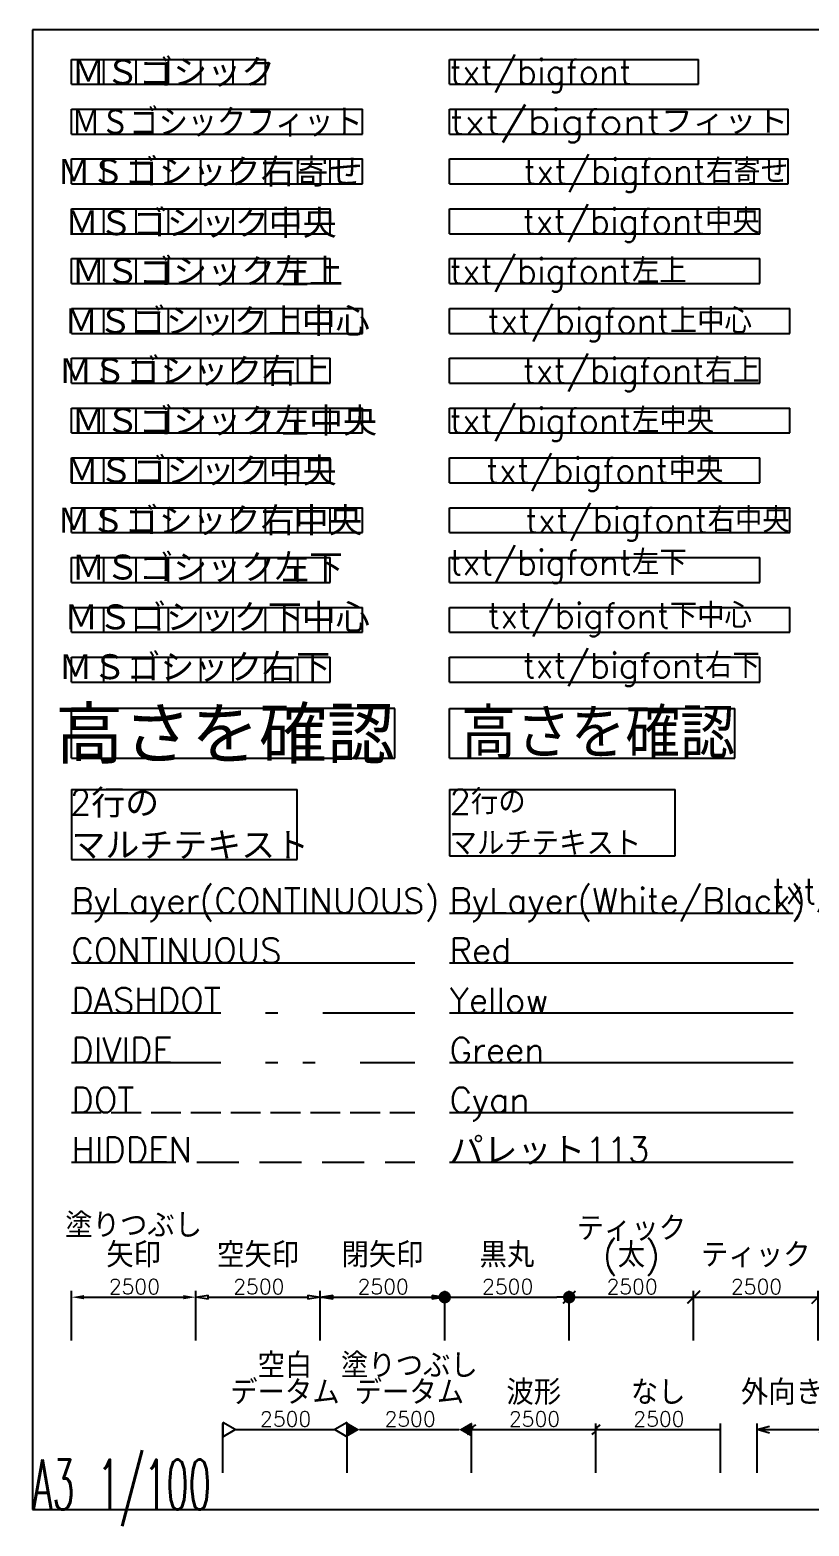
# Model space of a CAD drawing. Extents: x 0 to 42051, y -272 to 29762.
# Drawn here: x 0 to 15656, y -272 to 29762 of the extents above; entities that cross this region are included whole.
import ezdxf
from ezdxf.enums import TextEntityAlignment as Align

# ---------------------------------------------------------------- set-up
doc = ezdxf.new("R2010")
doc.units = 0
doc.header["$LTSCALE"] = 100
doc.header["$PDMODE"] = 3
doc.header["$PDSIZE"] = 300
for name, pattern in [('DASHDOT', [50.5, 30, -9, 2.5, -9]), ('DIVIDE', [58, 30, -9, 2.5, -5, 2.5, -9]), ('DOT', [8, 6, -2]), ('HIDDEN', [12.6, 8.4, -4.2])]:
    doc.linetypes.add(name, pattern=pattern)
doc.layers.get('0').update_dxf_attribs({"linetype": 'CONTINUOUS'})
doc.layers.get('DEFPOINTS').update_dxf_attribs({"linetype": 'CONTINUOUS'})
doc.layers.add('1', color=7, linetype='CONTINUOUS')
doc.styles.add('KANJI', font='TXT.shx', dxfattribs={"height": 500, "bigfont": 'BIGFONT.shx'})
doc.styles.add('KANJI2', font='txt.shx', dxfattribs={"height": 500})
doc.styles.add('KANJI3', font='TXT.shx', dxfattribs={"height": 500, "bigfont": 'BIGFONT.shx'})
doc.styles.get("Standard").update_dxf_attribs({"font": 'txt.shx', "height": 300})
doc.dimstyles.get("Standard").update_dxf_attribs({"dimtxt": 0.18, "dimasz": 0.18, "dimexe": 0.18, "dimexo": 0.0625, "dimgap": 0.09, "dimtad": 0, "dimtih": 1, "dimtoh": 1, "dimzin": 0, "dimcen": 0.09, "dimazin": 3, "dimtfac": 1, "dimtofl": 0, "dimtmove": 0, "dimatfit": 3})

# ---------------------------------------------------------------- blocks, each defined once
blk = doc.blocks.new('*U1')
at = {"layer": '1', "color": 7, "linetype": 'CONTINUOUS'}
for p, q in [((0, 29700), (0, 0)), ((42000, 29700), (0, 29700)), ((42000, 0), (42000, 29700)), ((0, 0), (42000, 0))]:
    blk.add_line(p, q, dxfattribs=at)
blk = doc.blocks.new('*U62')
at = {"layer": '1', "style": 'KANJI2'}
for s, p in [('2行の', (804, 14005)), ('マルチテキスト', (835, 13156))]:
    blk.add_text(s, height=500, dxfattribs=at).set_placement(p)
blk = doc.blocks.new('*U63')
at = {"layer": '1', "style": 'KANJI'}
for s, p in [('2行の', (8433, 14017)), ('マルチテキスト', (8433, 13184))]:
    blk.add_text(s, height=500, dxfattribs=at).set_placement(p)
blk = doc.blocks.new('*D10')
at = {"color": 0}
for p, q in [((835, 3454), (835, 4448)), ((1085, 4323), (3085, 4323)), ((3335, 3454), (3335, 4448))]:
    blk.add_line(p, q, dxfattribs=at)
for points in [[(1085, 4365), (1085, 4282), (835, 4323)], [(3085, 4365), (3085, 4282), (3335, 4323)]]:
    blk.add_solid(points, dxfattribs=at)
at = {"layer": 'DEFPOINTS', "color": 0}
for p in [(3335, 4323), (835, 3392), (3335, 3392)]:
    blk.add_point(p, dxfattribs=at)
at = {"layer": '1', "color": 0}
blk.add_text('2500', height=300, dxfattribs=at).set_placement((1585, 4386))
blk = doc.blocks.new('_CLOSEDBLANK')
at = {"color": 0, "linetype": 'BYBLOCK'}
for p, q in [((-1, 0.17), (0, 0)), ((-1, 0.17), (-1, -0.17)), ((0, 0), (-1, -0.17))]:
    blk.add_line(p, q, dxfattribs=at)
blk = doc.blocks.new('*D12')
at = {"color": 0}
for p, q in [((3335, 3454), (3335, 4448)), ((3585, 4323), (5585, 4323)), ((5835, 3454), (5835, 4448))]:
    blk.add_line(p, q, dxfattribs=at)
at = {"layer": 'DEFPOINTS', "color": 0}
for p in [(5835, 4323), (3335, 3392), (5835, 3392)]:
    blk.add_point(p, dxfattribs=at)
at = {"color": 0, "xscale": 250, "yscale": 250, "zscale": 250, "rotation": 180}
blk.add_blockref('_CLOSEDBLANK', (3335, 4323), dxfattribs=at)
at = {"color": 0, "xscale": 250, "yscale": 250, "zscale": 250}
blk.add_blockref('_CLOSEDBLANK', (5835, 4323), dxfattribs=at)
at = {"layer": '1', "color": 0}
blk.add_text('2500', height=300, dxfattribs=at).set_placement((4085, 4386))
blk = doc.blocks.new('_CLOSED')
at = {"color": 0, "linetype": 'BYBLOCK'}
for p, q in [((-1, 0.17), (0, 0)), ((-1, 0.17), (-1, -0.17)), ((0, 0), (-1, -0.17)), ((0, 0), (-1, 0))]:
    blk.add_line(p, q, dxfattribs=at)
blk = doc.blocks.new('*D14')
at = {"color": 0}
for p, q in [((5835, 3454), (5835, 4448)), ((6085, 4323), (8085, 4323)), ((8335, 3454), (8335, 4448))]:
    blk.add_line(p, q, dxfattribs=at)
at = {"layer": 'DEFPOINTS', "color": 0}
for p in [(8335, 4323), (5835, 3392), (8335, 3392)]:
    blk.add_point(p, dxfattribs=at)
at = {"color": 0, "xscale": 250, "yscale": 250, "zscale": 250, "rotation": 180}
blk.add_blockref('_CLOSED', (5835, 4323), dxfattribs=at)
at = {"color": 0, "xscale": 250, "yscale": 250, "zscale": 250}
blk.add_blockref('_CLOSED', (8335, 4323), dxfattribs=at)
at = {"layer": '1', "color": 0}
blk.add_text('2500', height=300, dxfattribs=at).set_placement((6585, 4386))
blk = doc.blocks.new('_DOT')
at = {"color": 0, "linetype": 'BYBLOCK'}
blk.add_line((-0.5, 0), (-1, 0), dxfattribs=at)
at = {"color": 0, "linetype": 'BYBLOCK', "const_width": 0.5}
blk.add_lwpolyline([(-0.25, 0, 1), (0.25, 0, 1)], format="xyb", close=True, dxfattribs=at)
blk = doc.blocks.new('*D15')
at = {"color": 0}
for p, q in [((8335, 3454), (8335, 4448)), ((8585, 4323), (10585, 4323)), ((10835, 3454), (10835, 4448))]:
    blk.add_line(p, q, dxfattribs=at)
at = {"layer": 'DEFPOINTS', "color": 0}
for p in [(10835, 4323), (8335, 3392), (10835, 3392)]:
    blk.add_point(p, dxfattribs=at)
at = {"color": 0, "xscale": 250, "yscale": 250, "zscale": 250, "rotation": 180}
blk.add_blockref('_DOT', (8335, 4323), dxfattribs=at)
at = {"color": 0, "xscale": 250, "yscale": 250, "zscale": 250}
blk.add_blockref('_DOT', (10835, 4323), dxfattribs=at)
at = {"layer": '1', "color": 0}
blk.add_text('2500', height=300, dxfattribs=at).set_placement((9085, 4386))
blk = doc.blocks.new('_ARCHTICK')
at = {"color": 0, "linetype": 'BYBLOCK', "const_width": 0.15}
blk.add_lwpolyline([(-0.5, -0.5), (0.5, 0.5)], dxfattribs=at)
blk = doc.blocks.new('*D17')
at = {"color": 0}
for p, q in [((10835, 3454), (10835, 4448)), ((10835, 4323), (13335, 4323)), ((13335, 3454), (13335, 4448))]:
    blk.add_line(p, q, dxfattribs=at)
at = {"layer": 'DEFPOINTS', "color": 0}
for p in [(13335, 4323), (10835, 3392), (13335, 3392)]:
    blk.add_point(p, dxfattribs=at)
at = {"color": 0, "xscale": 250, "yscale": 250, "zscale": 250, "rotation": 180}
blk.add_blockref('_ARCHTICK', (10835, 4323), dxfattribs=at)
at = {"color": 0, "xscale": 250, "yscale": 250, "zscale": 250}
blk.add_blockref('_ARCHTICK', (13335, 4323), dxfattribs=at)
at = {"layer": '1', "color": 0}
blk.add_text('2500', height=300, dxfattribs=at).set_placement((11585, 4386))
blk = doc.blocks.new('_OBLIQUE')
at = {"color": 0, "linetype": 'BYBLOCK'}
blk.add_line((-0.5, -0.5), (0.5, 0.5), dxfattribs=at)
blk = doc.blocks.new('*D19')
at = {"color": 0}
for p, q in [((13335, 3454), (13335, 4448)), ((13335, 4323), (15835, 4323)), ((15835, 3454), (15835, 4448))]:
    blk.add_line(p, q, dxfattribs=at)
at = {"layer": 'DEFPOINTS', "color": 0}
for p in [(15835, 4323), (13335, 3392), (15835, 3392)]:
    blk.add_point(p, dxfattribs=at)
at = {"color": 0, "xscale": 250, "yscale": 250, "zscale": 250, "rotation": 180}
blk.add_blockref('_OBLIQUE', (13335, 4323), dxfattribs=at)
at = {"color": 0, "xscale": 250, "yscale": 250, "zscale": 250}
blk.add_blockref('_OBLIQUE', (15835, 4323), dxfattribs=at)
at = {"layer": '1', "color": 0}
blk.add_text('2500', height=300, dxfattribs=at).set_placement((14085, 4386))
blk = doc.blocks.new('_DATUMBLANK')
at = {"color": 0, "linetype": 'BYBLOCK'}
for p, q in [((0, 0.58), (-1, 0)), ((-1, 0), (0, -0.58)), ((0, -0.58), (0, 0.58))]:
    blk.add_line(p, q, dxfattribs=at)
blk = doc.blocks.new('*D41')
at = {"color": 0}
for p, q in [((3874, 795), (3874, 1789)), ((4124, 1664), (6124, 1664)), ((6374, 795), (6374, 1789))]:
    blk.add_line(p, q, dxfattribs=at)
at = {"layer": 'DEFPOINTS', "color": 0}
for p in [(6374, 1664), (3874, 732), (6374, 732)]:
    blk.add_point(p, dxfattribs=at)
at = {"color": 0, "xscale": 250, "yscale": 250, "zscale": 250, "rotation": 180}
blk.add_blockref('_DATUMBLANK', (3874, 1664), dxfattribs=at)
at = {"color": 0, "xscale": 250, "yscale": 250, "zscale": 250}
blk.add_blockref('_DATUMBLANK', (6374, 1664), dxfattribs=at)
at = {"layer": '1', "color": 0}
blk.add_text('2500', height=300, dxfattribs=at).set_placement((4624, 1726))
blk = doc.blocks.new('_DATUMFILLED')
at = {"color": 0, "linetype": 'BYBLOCK'}
blk.add_solid([(0, 0.58), (-1, 0), (0, -0.58)], dxfattribs=at)
blk = doc.blocks.new('*D43')
at = {"color": 0}
for p, q in [((6374, 795), (6374, 1789)), ((6624, 1664), (8624, 1664)), ((8874, 795), (8874, 1789))]:
    blk.add_line(p, q, dxfattribs=at)
at = {"layer": 'DEFPOINTS', "color": 0}
for p in [(8874, 1664), (6374, 732), (8874, 732)]:
    blk.add_point(p, dxfattribs=at)
at = {"color": 0, "xscale": 250, "yscale": 250, "zscale": 250, "rotation": 180}
blk.add_blockref('_DATUMFILLED', (6374, 1664), dxfattribs=at)
at = {"color": 0, "xscale": 250, "yscale": 250, "zscale": 250}
blk.add_blockref('_DATUMFILLED', (8874, 1664), dxfattribs=at)
at = {"layer": '1', "color": 0}
blk.add_text('2500', height=300, dxfattribs=at).set_placement((7124, 1726))
blk = doc.blocks.new('_INTEGRAL')
at = {"color": 0, "linetype": 'BYBLOCK'}
for centre, start, end in [((0.44, -0.09), 102, 168), ((-0.44, 0.09), 282, 348)]:
    blk.add_arc(centre, 0.454, start, end, dxfattribs=at)
blk = doc.blocks.new('*D45')
at = {"color": 0}
for p, q in [((8874, 795), (8874, 1789)), ((8874, 1664), (11374, 1664)), ((11374, 795), (11374, 1789))]:
    blk.add_line(p, q, dxfattribs=at)
at = {"layer": 'DEFPOINTS', "color": 0}
for p in [(11374, 1664), (8874, 732), (11374, 732)]:
    blk.add_point(p, dxfattribs=at)
at = {"color": 0, "xscale": 250, "yscale": 250, "zscale": 250, "rotation": 180}
blk.add_blockref('_INTEGRAL', (8874, 1664), dxfattribs=at)
at = {"color": 0, "xscale": 250, "yscale": 250, "zscale": 250}
blk.add_blockref('_INTEGRAL', (11374, 1664), dxfattribs=at)
at = {"layer": '1', "color": 0}
blk.add_text('2500', height=300, dxfattribs=at).set_placement((9624, 1726))
blk = doc.blocks.new('*D47')
at = {"color": 0}
for p, q in [((11374, 795), (11374, 1789)), ((11374, 1664), (13874, 1664)), ((13874, 795), (13874, 1789))]:
    blk.add_line(p, q, dxfattribs=at)
at = {"layer": 'DEFPOINTS', "color": 0}
for p in [(13874, 1664), (11374, 732), (13874, 732)]:
    blk.add_point(p, dxfattribs=at)
at = {"layer": '1', "color": 0}
blk.add_text('2500', height=300, dxfattribs=at).set_placement((12124, 1726))
blk = doc.blocks.new('_NONE')
blk = doc.blocks.new('_OPEN30')
at = {"color": 0, "linetype": 'BYBLOCK'}
for p, q in [((-1, 0.27), (0, 0)), ((0, 0), (-1, -0.27)), ((0, 0), (-1, 0))]:
    blk.add_line(p, q, dxfattribs=at)
blk = doc.blocks.new('*D49')
at = {"color": 0}
for p, q in [((14609, 795), (14609, 1789)), ((14859, 1664), (15859, 1664)), ((16109, 795), (16109, 1789)), ((16109, 1664), (17384, 1664))]:
    blk.add_line(p, q, dxfattribs=at)
at = {"layer": 'DEFPOINTS', "color": 0}
for p in [(16109, 1664), (14609, 732), (16109, 732)]:
    blk.add_point(p, dxfattribs=at)
at = {"color": 0, "xscale": 250, "yscale": 250, "zscale": 250, "rotation": 180}
blk.add_blockref('_OPEN30', (14609, 1664), dxfattribs=at)
at = {"color": 0, "xscale": 250, "yscale": 250, "zscale": 250}
blk.add_blockref('_OPEN30', (16109, 1664), dxfattribs=at)
at = {"layer": '1', "color": 0}
blk.add_text('1500', height=300, dxfattribs=at).set_placement((16421, 1726))
blk = doc.blocks.new('*D57')
at = {"layer": '1', "color": 0}
for p, q in [((24978, 1662), (24978, 2917)), ((24000, 1657), (24978, 1662)), ((24000, 704), (24000, 1657))]:
    blk.add_line(p, q, dxfattribs=at)
at = {"layer": 'DEFPOINTS', "color": 0}
for p in [(24978, 1667), (24000, 703), (0, 0)]:
    blk.add_point(p, dxfattribs=at)
at = {"layer": '1', "color": 0}
blk.add_text('24000', height=300, rotation=90, dxfattribs=at).set_placement((24978, 1667))
blk = doc.blocks.new('*D59')
at = {"layer": '1', "color": 0}
for p, q in [((22510, 700), (22515, 1660)), ((22515, 1660), (23220, 1660)), ((21763, 700), (22510, 700))]:
    blk.add_line(p, q, dxfattribs=at)
at = {"layer": 'DEFPOINTS', "color": 0}
for p in [(22520, 1660), (21762, 700), (0, 0)]:
    blk.add_point(p, dxfattribs=at)
at = {"layer": '1', "color": 0}
blk.add_text('700', height=300, dxfattribs=at).set_placement((22520, 1661))

msp = doc.modelspace()

# ---------------------------------------------------------------- linework, layer by layer
msp.add_line((8432.911, 13184.111), (12965.816, 13184.111))
at = {"layer": '1'}
for p, q in [((834.832, 29170.881), (4733.309, 29170.881)), ((834.832, 28670.881), (834.832, 29170.881)), ((1484.578, 28670.881), (1484.578, 29170.881)), ((2134.325, 28670.881), (2134.325, 29170.881)), ((2784.071, 28670.881), (2784.071, 29170.881)), ((3433.818, 28670.881), (3433.818, 29170.881)), ((4083.565, 28670.881), (4083.565, 29170.881)), ((4733.309, 28670.881), (4733.309, 29170.881)), ((8432.911, 29170.881), (13432.911, 29170.881)), ((8432.911, 28670.881), (8432.911, 29170.881)), ((13432.911, 28670.881), (13432.911, 29170.881)), ((834.832, 28670.881), (4733.309, 28670.881)), ((4733.309, 28670.881), (4733.309, 28670.881)), ((8432.911, 28670.881), (13432.911, 28670.881)), ((834.832, 28170.881), (6682.541, 28170.881)), ((834.832, 27670.881), (834.832, 28170.881)), ((6682.541, 27670.881), (6682.541, 28170.881)), ((8432.911, 28170.881), (15232.911, 28170.881)), ((8432.911, 27670.881), (8432.911, 28170.881)), ((15232.911, 27670.881), (15232.911, 28170.881)), ((834.832, 27670.881), (6682.541, 27670.881)), ((6682.541, 27670.881), (6682.541, 27670.881)), ((8432.911, 27670.881), (15232.911, 27670.881)), ((834.832, 27170.881), (6682.541, 27170.881)), ((834.832, 26670.881), (834.832, 27170.881)), ((1484.578, 26670.881), (1484.578, 27170.881)), ((2134.325, 26670.881), (2134.325, 27170.881)), ((2784.071, 26670.881), (2784.071, 27170.881)), ((3433.818, 26670.881), (3433.818, 27170.881)), ((4083.565, 26670.881), (4083.565, 27170.881)), ((4733.309, 26670.881), (4733.309, 27170.881)), ((5383.053, 26670.881), (5383.053, 27170.881)), ((6032.797, 26670.881), (6032.797, 27170.881)), ((6682.541, 26670.881), (6682.541, 27170.881)), ((8432.911, 27170.881), (15232.911, 27170.881)), ((8432.911, 26670.881), (8432.911, 27170.881)), ((15232.911, 26670.881), (15232.911, 27170.881)), ((834.832, 26670.881), (6682.541, 26670.881)), ((4733.309, 26670.881), (4733.309, 26670.881)), ((5383.053, 26670.881), (5383.053, 26670.881)), ((6032.797, 26670.881), (6032.797, 26670.881)), ((6682.541, 26670.881), (6682.541, 26670.881)), ((8432.911, 26670.881), (15232.911, 26670.881)), ((834.832, 26170.881), (6032.797, 26170.881)), ((834.832, 25670.881), (834.832, 26170.881)), ((1484.578, 25670.881), (1484.578, 26170.881)), ((2134.325, 25670.881), (2134.325, 26170.881)), ((2784.071, 25670.881), (2784.071, 26170.881)), ((3433.818, 25670.881), (3433.818, 26170.881)), ((4083.565, 25670.881), (4083.565, 26170.881)), ((4733.309, 25670.881), (4733.309, 26170.881)), ((5383.053, 25670.881), (5383.053, 26170.881)), ((6032.797, 25670.881), (6032.797, 26170.881)), ((8432.911, 26170.881), (14666.244, 26170.881)), ((8432.911, 25670.881), (8432.911, 26170.881)), ((14666.244, 25670.881), (14666.244, 26170.881)), ((834.832, 25670.881), (6032.797, 25670.881)), ((4733.309, 25670.881), (4733.309, 25670.881)), ((5383.053, 25670.881), (5383.053, 25670.881)), ((6032.797, 25670.881), (6032.797, 25670.881)), ((8432.911, 25670.881), (14666.244, 25670.881)), ((834.832, 25170.881), (6032.797, 25170.881)), ((834.832, 24670.881), (834.832, 25170.881)), ((1484.578, 24670.881), (1484.578, 25170.881)), ((2134.325, 24670.881), (2134.325, 25170.881)), ((2784.071, 24670.881), (2784.071, 25170.881)), ((3433.818, 24670.881), (3433.818, 25170.881)), ((4083.565, 24670.881), (4083.565, 25170.881)), ((4733.309, 24670.881), (4733.309, 25170.881)), ((5383.053, 24670.881), (5383.053, 25170.881)), ((6032.797, 24670.881), (6032.797, 25170.881)), ((8432.911, 25170.881), (14666.244, 25170.881)), ((8432.911, 24670.881), (8432.911, 25170.881)), ((14666.244, 24670.881), (14666.244, 25170.881)), ((834.832, 24670.881), (6032.797, 24670.881)), ((4733.309, 24670.881), (4733.309, 24670.881)), ((5383.053, 24670.881), (5383.053, 24670.881)), ((6032.797, 24670.881), (6032.797, 24670.881)), ((8432.911, 24670.881), (14666.244, 24670.881)), ((834.832, 24170.881), (6682.541, 24170.881)), ((834.832, 23670.881), (834.832, 24170.881)), ((1484.578, 23670.881), (1484.578, 24170.881)), ((2134.325, 23670.881), (2134.325, 24170.881)), ((2784.071, 23670.881), (2784.071, 24170.881)), ((3433.818, 23670.881), (3433.818, 24170.881)), ((4083.565, 23670.881), (4083.565, 24170.881)), ((4733.309, 23670.881), (4733.309, 24170.881)), ((5383.053, 23670.881), (5383.053, 24170.881)), ((6032.797, 23670.881), (6032.797, 24170.881)), ((6682.541, 23670.881), (6682.541, 24170.881)), ((8432.911, 24170.881), (15266.244, 24170.881)), ((8432.911, 23670.881), (8432.911, 24170.881)), ((15266.244, 23670.881), (15266.244, 24170.881)), ((834.832, 23670.881), (6682.541, 23670.881)), ((4733.309, 23670.881), (4733.309, 23670.881)), ((5383.053, 23670.881), (5383.053, 23670.881)), ((6032.797, 23670.881), (6032.797, 23670.881)), ((6682.541, 23670.881), (6682.541, 23670.881)), ((8432.911, 23670.881), (15266.244, 23670.881)), ((834.832, 23170.881), (6032.797, 23170.881)), ((834.832, 22670.881), (834.832, 23170.881)), ((1484.578, 22670.881), (1484.578, 23170.881)), ((2134.325, 22670.881), (2134.325, 23170.881)), ((2784.071, 22670.881), (2784.071, 23170.881)), ((3433.818, 22670.881), (3433.818, 23170.881)), ((4083.565, 22670.881), (4083.565, 23170.881)), ((4733.309, 22670.881), (4733.309, 23170.881)), ((5383.053, 22670.881), (5383.053, 23170.881)), ((6032.797, 22670.881), (6032.797, 23170.881)), ((8432.911, 23170.881), (14666.244, 23170.881)), ((8432.911, 22670.881), (8432.911, 23170.881)), ((14666.244, 22670.881), (14666.244, 23170.881)), ((834.832, 22670.881), (6032.797, 22670.881)), ((4733.309, 22670.881), (4733.309, 22670.881)), ((5383.053, 22670.881), (5383.053, 22670.881)), ((6032.797, 22670.881), (6032.797, 22670.881)), ((8432.911, 22670.881), (14666.244, 22670.881)), ((834.832, 22170.881), (6682.541, 22170.881)), ((834.832, 21670.881), (834.832, 22170.881)), ((1484.578, 21670.881), (1484.578, 22170.881)), ((2134.325, 21670.881), (2134.325, 22170.881)), ((2784.071, 21670.881), (2784.071, 22170.881)), ((3433.818, 21670.881), (3433.818, 22170.881)), ((4083.565, 21670.881), (4083.565, 22170.881)), ((4733.309, 21670.881), (4733.309, 22170.881)), ((5383.053, 21670.881), (5383.053, 22170.881)), ((6032.797, 21670.881), (6032.797, 22170.881)), ((6682.541, 21670.881), (6682.541, 22170.881)), ((8432.911, 22170.881), (15266.244, 22170.881)), ((8432.911, 21670.881), (8432.911, 22170.881)), ((15266.244, 21670.881), (15266.244, 22170.881)), ((834.832, 21670.881), (6682.541, 21670.881)), ((4733.309, 21670.881), (4733.309, 21670.881)), ((5383.053, 21670.881), (5383.053, 21670.881)), ((6032.797, 21670.881), (6032.797, 21670.881)), ((6682.541, 21670.881), (6682.541, 21670.881)), ((8432.911, 21670.881), (15266.244, 21670.881)), ((834.832, 21170.881), (6032.797, 21170.881)), ((834.832, 20670.881), (834.832, 21170.881)), ((1484.578, 20670.881), (1484.578, 21170.881)), ((2134.325, 20670.881), (2134.325, 21170.881)), ((2784.071, 20670.881), (2784.071, 21170.881)), ((3433.818, 20670.881), (3433.818, 21170.881)), ((4083.565, 20670.881), (4083.565, 21170.881)), ((4733.309, 20670.881), (4733.309, 21170.881)), ((5383.053, 20670.881), (5383.053, 21170.881)), ((6032.797, 20670.881), (6032.797, 21170.881)), ((8432.911, 21170.881), (14666.244, 21170.881)), ((8432.911, 20670.881), (8432.911, 21170.881)), ((14666.244, 20670.881), (14666.244, 21170.881)), ((834.832, 20670.881), (6032.797, 20670.881)), ((4733.309, 20670.881), (4733.309, 20670.881)), ((5383.053, 20670.881), (5383.053, 20670.881)), ((6032.797, 20670.881), (6032.797, 20670.881)), ((8432.911, 20670.881), (14666.244, 20670.881)), ((834.832, 20170.881), (6682.541, 20170.881)), ((834.832, 19670.881), (834.832, 20170.881)), ((1484.578, 19670.881), (1484.578, 20170.881)), ((2134.325, 19670.881), (2134.325, 20170.881)), ((2784.071, 19670.881), (2784.071, 20170.881)), ((3433.818, 19670.881), (3433.818, 20170.881)), ((4083.565, 19670.881), (4083.565, 20170.881)), ((4733.309, 19670.881), (4733.309, 20170.881)), ((5383.053, 19670.881), (5383.053, 20170.881)), ((6032.797, 19670.881), (6032.797, 20170.881)), ((6682.541, 19670.881), (6682.541, 20170.881)), ((8432.911, 20170.881), (15266.244, 20170.881)), ((8432.911, 19670.881), (8432.911, 20170.881)), ((15266.244, 19670.881), (15266.244, 20170.881)), ((834.832, 19670.881), (6682.541, 19670.881)), ((4733.309, 19670.881), (4733.309, 19670.881)), ((5383.053, 19670.881), (5383.053, 19670.881)), ((6032.797, 19670.881), (6032.797, 19670.881)), ((6682.541, 19670.881), (6682.541, 19670.881)), ((8432.911, 19670.881), (15266.244, 19670.881)), ((834.832, 19170.881), (6032.797, 19170.881)), ((834.832, 18670.881), (834.832, 19170.881)), ((1484.578, 18670.881), (1484.578, 19170.881)), ((2134.325, 18670.881), (2134.325, 19170.881)), ((2784.071, 18670.881), (2784.071, 19170.881)), ((3433.818, 18670.881), (3433.818, 19170.881)), ((4083.565, 18670.881), (4083.565, 19170.881)), ((4733.309, 18670.881), (4733.309, 19170.881)), ((5383.053, 18670.881), (5383.053, 19170.881)), ((6032.797, 18670.881), (6032.797, 19170.881)), ((8432.911, 19170.881), (14666.244, 19170.881)), ((8432.911, 18670.881), (8432.911, 19170.881)), ((14666.244, 18670.881), (14666.244, 19170.881)), ((834.832, 18670.881), (6032.797, 18670.881)), ((4733.309, 18670.881), (4733.309, 18670.881)), ((5383.053, 18670.881), (5383.053, 18670.881)), ((6032.797, 18670.881), (6032.797, 18670.881)), ((8432.911, 18670.881), (14666.244, 18670.881)), ((834.832, 18170.881), (6682.541, 18170.881)), ((834.832, 17670.881), (834.832, 18170.881)), ((1484.578, 17670.881), (1484.578, 18170.881)), ((2134.325, 17670.881), (2134.325, 18170.881)), ((2784.071, 17670.881), (2784.071, 18170.881)), ((3433.818, 17670.881), (3433.818, 18170.881)), ((4083.565, 17670.881), (4083.565, 18170.881)), ((4733.309, 17670.881), (4733.309, 18170.881)), ((5383.053, 17670.881), (5383.053, 18170.881)), ((6032.797, 17670.881), (6032.797, 18170.881)), ((6682.541, 17670.881), (6682.541, 18170.881)), ((8432.911, 18170.881), (15266.244, 18170.881)), ((8432.911, 17670.881), (8432.911, 18170.881)), ((15266.244, 17670.881), (15266.244, 18170.881)), ((834.832, 17670.881), (6682.541, 17670.881)), ((4733.309, 17670.881), (4733.309, 17670.881)), ((5383.053, 17670.881), (5383.053, 17670.881)), ((6032.797, 17670.881), (6032.797, 17670.881)), ((6682.541, 17670.881), (6682.541, 17670.881)), ((8432.911, 17670.881), (15266.244, 17670.881)), ((834.832, 17170.881), (6032.797, 17170.881)), ((834.832, 16670.881), (834.832, 17170.881)), ((1484.578, 16670.881), (1484.578, 17170.881)), ((2134.325, 16670.881), (2134.325, 17170.881)), ((2784.071, 16670.881), (2784.071, 17170.881)), ((3433.818, 16670.881), (3433.818, 17170.881)), ((4083.565, 16670.881), (4083.565, 17170.881)), ((4733.309, 16670.881), (4733.309, 17170.881)), ((5383.053, 16670.881), (5383.053, 17170.881)), ((6032.797, 16670.881), (6032.797, 17170.881)), ((8432.911, 17170.881), (14666.244, 17170.881)), ((8432.911, 16670.881), (8432.911, 17170.881)), ((14666.244, 16670.881), (14666.244, 17170.881)), ((834.832, 16670.881), (6032.797, 16670.881)), ((4733.309, 16670.881), (4733.309, 16670.881)), ((5383.053, 16670.881), (5383.053, 16670.881)), ((6032.797, 16670.881), (6032.797, 16670.881)), ((8432.911, 16670.881), (14666.244, 16670.881)), ((7332.294, 16140.896), (834.832, 16140.896)), ((834.832, 15140.896), (834.832, 16140.896)), ((7332.294, 15140.896), (7332.294, 16140.896)), ((8432.911, 16140.896), (14166.244, 16140.896)), ((8432.911, 15140.896), (8432.911, 16140.896)), ((14166.244, 15140.896), (14166.244, 16140.896)), ((834.832, 15140.896), (7332.294, 15140.896)), ((8432.911, 15140.896), (14166.244, 15140.896)), ((834.832, 14517.445), (5367.737, 14517.445)), ((834.832, 14517.445), (834.832, 13110.507)), ((5367.737, 13110.507), (5367.737, 14517.445)), ((8432.911, 14517.445), (12965.816, 14517.445)), ((8432.911, 14517.445), (8432.911, 13184.111)), ((12965.816, 13184.111), (12965.816, 14517.445)), ((834.832, 13110.507), (5367.737, 13110.507)), ((834.832, 12032.869), (7734.45, 12032.869)), ((8432.911, 12032.869), (15332.529, 12032.869))]:
    msp.add_line(p, q, dxfattribs=at)
at = {"layer": '1', "linetype": 'CONTINUOUS'}
msp.add_line((834.832, 11032.869), (7734.45, 11032.869), dxfattribs=at)
at = {"layer": '1', "color": 1}
msp.add_line((8432.911, 11032.869), (15332.529, 11032.869), dxfattribs=at)
at = {"layer": '1', "linetype": 'DASHDOT'}
msp.add_line((834.832, 10032.869), (7734.45, 10032.869), dxfattribs=at)
at = {"layer": '1', "color": 2}
msp.add_line((8432.911, 10032.869), (15332.529, 10032.869), dxfattribs=at)
at = {"layer": '1', "linetype": 'DIVIDE'}
msp.add_line((834.832, 9032.869), (7734.45, 9032.869), dxfattribs=at)
at = {"layer": '1', "color": 3}
msp.add_line((8432.911, 9032.869), (15332.529, 9032.869), dxfattribs=at)
at = {"layer": '1', "linetype": 'DOT'}
msp.add_line((834.832, 8032.869), (7734.45, 8032.869), dxfattribs=at)
at = {"layer": '1', "color": 4}
msp.add_line((8432.911, 8032.869), (15332.529, 8032.869), dxfattribs=at)
at = {"layer": '1', "linetype": 'HIDDEN'}
msp.add_line((834.832, 7032.869), (7734.45, 7032.869), dxfattribs=at)
at = {"layer": '1', "color": 113}
msp.add_line((8432.911, 7032.869), (15332.529, 7032.869), dxfattribs=at)

# ---------------------------------------------------------------- block references
at = {"layer": '1', "color": 7, "linetype": 'CONTINUOUS'}
msp.add_blockref('*U1', (51.46, 61.755), dxfattribs=at)
at = {"layer": '1'}
for name in ['*U62', '*U63']:
    msp.add_blockref(name, (0, 0), dxfattribs=at)

# ---------------------------------------------------------------- texts
at = {"style": 'KANJI'}
for s, p in [('塗りつぶし', (2084.832, 5515.901)), ('ティック', (12084.832, 5452.894)), ('矢印', (2084.832, 4919.628)), ('空矢印', (4584.832, 4919.628)), ('閉矢印', (7084.832, 4919.628)), ('黒丸', (9584.832, 4919.628)), ('(太)', (12084.832, 4919.628)), ('ティック', (14584.832, 4919.628)), ('空白', (5124.072, 2702.193)), ('塗りつぶし', (7624.072, 2702.193)), ('データム', (5124.072, 2161.685)), ('データム', (7624.072, 2161.685)), ('波形', (10124.072, 2161.685)), ('外向きの矢印', (15936.089, 2161.685)), ('なし', (12624.072, 2161.685))]:
    msp.add_text(s, height=500, dxfattribs=at).set_placement(p, align=Align.CENTER)
at = {"layer": '1'}
for s, style, p in [('ＭＳゴシック', 'KANJI2', (834.832, 28670.881)), ('txt/bigfont', 'KANJI', (8432.911, 28670.881)), ('ByLayer(CONTINUOUS)', 'KANJI2', (834.832, 12032.869)), ('ByLayer(White/Black)', 'KANJI2', (8432.911, 12032.869)), ('CONTINUOUS', 'KANJI2', (834.832, 11032.869)), ('DASHDOT', 'KANJI2', (834.832, 10032.869)), ('DIVIDE', 'KANJI2', (834.832, 9032.869)), ('DOT', 'KANJI2', (834.832, 8032.869)), ('HIDDEN', 'KANJI2', (834.832, 7032.869))]:
    msp.add_text(s, height=500, dxfattribs=dict(at, style=style)).set_placement(p)
for s, style, width, p, p2 in [('ＭＳゴシックフィット', 'KANJI2', 0.9, (834.832, 27670.881), (6682.547, 27670.881)), ('txt/bigfontフィット', 'KANJI', 0.927273, (8432.911, 27670.881), (15232.911, 27670.881))]:
    msp.add_text(s, height=500, dxfattribs=dict(at, style=style, width=width)).set_placement(p, p2, align=Align.FIT)
for s, height, style, p in [('ＭＳゴシック右寄せ', 500, 'KANJI2', (6682.547, 26670.881)), ('txt/bigfont右寄せ', 500, 'KANJI', (15232.911, 26670.881)), ('txt/bigfont中央', 500, 'KANJI', (14666.244, 25670.881)), ('高さを確認', 1000, 'KANJI2', (7332.294, 15140.896)), ('高さを確認', 1000, 'KANJI', (14166.244, 15140.896))]:
    msp.add_text(s, height=height, dxfattribs=dict(at, style=style)).set_placement(p, align=Align.RIGHT)
at = {"layer": '1', "style": 'KANJI2'}
msp.add_text('ＭＳゴシック中央', height=500, dxfattribs=at).set_placement((3433.816, 25905.652), align=Align.MIDDLE)
at = {"layer": '1'}
for s, style, p in [('ＭＳゴシック左上', 'KANJI2', (834.832, 25170.881)), ('txt/bigfont左上', 'KANJI', (8432.911, 25170.881))]:
    msp.add_text(s, height=500, dxfattribs=dict(at, style=style)).set_placement(p, align=Align.TOP_LEFT)
for s, style, p in [('ＭＳゴシック上中心', 'KANJI2', (3758.69, 24170.881)), ('txt/bigfont上中心', 'KANJI', (11849.577, 24170.881))]:
    msp.add_text(s, height=500, dxfattribs=dict(at, style=style)).set_placement(p, align=Align.TOP_CENTER)
for s, style, p in [('ＭＳゴシック右上', 'KANJI2', (6032.801, 23170.881)), ('txt/bigfont右上', 'KANJI', (14666.244, 23170.881))]:
    msp.add_text(s, height=500, dxfattribs=dict(at, style=style)).set_placement(p, align=Align.TOP_RIGHT)
for s, style, p in [('ＭＳゴシック左中央', 'KANJI2', (834.832, 21920.881)), ('txt/bigfont左中央', 'KANJI', (8432.911, 21920.881))]:
    msp.add_text(s, height=500, dxfattribs=dict(at, style=style)).set_placement(p, align=Align.MIDDLE_LEFT)
for s, style, p in [('ＭＳゴシック中央', 'KANJI2', (3433.816, 20920.881)), ('txt/bigfont中央', 'KANJI', (11549.577, 20920.881))]:
    msp.add_text(s, height=500, dxfattribs=dict(at, style=style)).set_placement(p, align=Align.MIDDLE_CENTER)
for s, style, p in [('ＭＳゴシック右中央', 'KANJI2', (6682.547, 19920.881)), ('txt/bigfont右中央', 'KANJI', (15266.244, 19920.881))]:
    msp.add_text(s, height=500, dxfattribs=dict(at, style=style)).set_placement(p, align=Align.MIDDLE_RIGHT)
for s, style, p in [('ＭＳゴシック左下', 'KANJI2', (834.832, 18579.51)), ('txt/bigfont左下', 'KANJI', (8432.911, 18670.881))]:
    msp.add_text(s, height=500, dxfattribs=dict(at, style=style)).set_placement(p, align=Align.BOTTOM_LEFT)
for s, style, p in [('txt/bigfont下中心', 'KANJI', (11849.577, 17604.214)), ('ＭＳゴシック下中心', 'KANJI2', (3758.69, 17579.51))]:
    msp.add_text(s, height=500, dxfattribs=dict(at, style=style)).set_placement(p, align=Align.BOTTOM_CENTER)
for s, style, p in [('ＭＳゴシック右下', 'KANJI2', (6032.801, 16579.51)), ('txt/bigfont右下', 'KANJI', (14666.244, 16604.214)), ('txt/bigfont右下', 'KANJI3', (19683.309, 12068.772))]:
    msp.add_text(s, height=500, dxfattribs=dict(at, style=style)).set_placement(p, align=Align.BOTTOM_RIGHT)
at = {"layer": '1', "color": 1, "style": 'KANJI2'}
msp.add_text('Red', height=500, dxfattribs=at).set_placement((8432.911, 11032.869))
at = {"layer": '1', "color": 2, "style": 'KANJI2'}
msp.add_text('Yellow', height=500, dxfattribs=at).set_placement((8432.911, 10032.869))
at = {"layer": '1', "color": 3, "style": 'KANJI2'}
msp.add_text('Green', height=500, dxfattribs=at).set_placement((8432.911, 9032.869))
at = {"layer": '1', "color": 4, "style": 'KANJI2'}
msp.add_text('Cyan', height=500, dxfattribs=at).set_placement((8432.911, 8032.869))
at = {"layer": '1', "color": 113, "style": 'KANJI2'}
msp.add_text('パレット113', height=500, dxfattribs=at).set_placement((8432.911, 7032.869))
at = {"layer": '1', "color": 7, "linetype": 'CONTINUOUS', "style": 'KANJI', "width": 0.52}
msp.add_text('A3 1/100', height=1000, dxfattribs=at).set_placement((51.46, 61.755))

# ---------------------------------------------------------------- dimensions: what is measured, and where the dimension line sits
for base, p1, p2, override, picture, middle in [((3334.832, 4323.355), (834.832, 3391.885), (3334.832, 3391.885), {"dimscale": 100, "dimsah": 1}, '*D10', (2084.832, 4535.855)), ((5834.832, 4323.355), (3334.832, 3391.885), (5834.832, 3391.885), {"dimscale": 100, "dimblk1": 'CLOSEDBLANK', "dimblk2": 'CLOSEDBLANK', "dimsah": 1}, '*D12', (4584.832, 4535.855)), ((8334.832, 4323.355), (5834.832, 3391.885), (8334.832, 3391.885), {"dimscale": 100, "dimblk1": 'CLOSED', "dimblk2": 'CLOSED', "dimsah": 1}, '*D14', (7084.832, 4535.855)), ((10834.832, 4323.355), (8334.832, 3391.885), (10834.832, 3391.885), {"dimscale": 100, "dimblk1": 'DOT', "dimblk2": 'DOT', "dimsah": 1}, '*D15', (9584.832, 4535.855)), ((13334.832, 4323.355), (10834.832, 3391.885), (13334.832, 3391.885), {"dimscale": 100, "dimblk1": 'ARCHTICK', "dimblk2": 'ARCHTICK', "dimsah": 1}, '*D17', (12084.832, 4535.855)), ((15834.832, 4323.355), (13334.832, 3391.885), (15834.832, 3391.885), {"dimscale": 100, "dimblk1": 'OBLIQUE', "dimblk2": 'OBLIQUE', "dimsah": 1}, '*D19', (14584.832, 4535.855)), ((6374.072, 1663.887), (3874.072, 732.418), (6374.072, 732.418), {"dimscale": 100, "dimblk1": 'DATUMBLANK', "dimblk2": 'DATUMBLANK', "dimsah": 1}, '*D41', (5124.072, 1876.387)), ((8874.072, 1663.887), (6374.072, 732.418), (8874.072, 732.418), {"dimscale": 100, "dimblk1": 'DATUMFILLED', "dimblk2": 'DATUMFILLED', "dimsah": 1}, '*D43', (7624.072, 1876.387)), ((11374.072, 1663.887), (8874.072, 732.418), (11374.072, 732.418), {"dimscale": 100, "dimblk1": 'INTEGRAL', "dimblk2": 'INTEGRAL', "dimsah": 1}, '*D45', (10124.072, 1876.387)), ((13874.072, 1663.887), (11374.072, 732.418), (13874.072, 732.418), {"dimscale": 100, "dimblk1": 'NONE', "dimblk2": 'NONE', "dimsah": 1}, '*D47', (12624.072, 1876.387))]:
    dim = msp.add_linear_dim(base=base, p1=p1, p2=p2, dimstyle='Standard', override=override)
    dim.commit()
    dim.dimension.update_dxf_attribs({"geometry": picture, "text_midpoint": middle})
dim = msp.add_linear_dim(base=(16108.826, 1663.887), p1=(14608.826, 732.418), p2=(16108.826, 732.418), dimstyle='Standard', override={"dimscale": 100, "dimblk1": 'OPEN30', "dimblk2": 'OPEN30', "dimsah": 1})
dim.commit()
dim.dimension.update_dxf_attribs({"geometry": '*D49', "text_midpoint": (16871.326, 1663.887), "dimtype": 128})
at = {"layer": '1'}
for feature_location, offset, dtype, picture, middle in [((24000, 703.364), (978.463, 963.411), 1, '*D57', (24827.838, 2292.4)), ((21761.908, 700), (757.795, 960.401), 0, '*D59', (22870.327, 1811.026))]:
    dim = msp.add_ordinate_dim(feature_location=feature_location, offset=offset, dtype=dtype, origin=(0, 0), dimstyle='Standard', dxfattribs=at)
    dim.commit()
    dim.dimension.update_dxf_attribs({"geometry": picture, "text_midpoint": middle})

doc.saveas('drawing.dxf')
